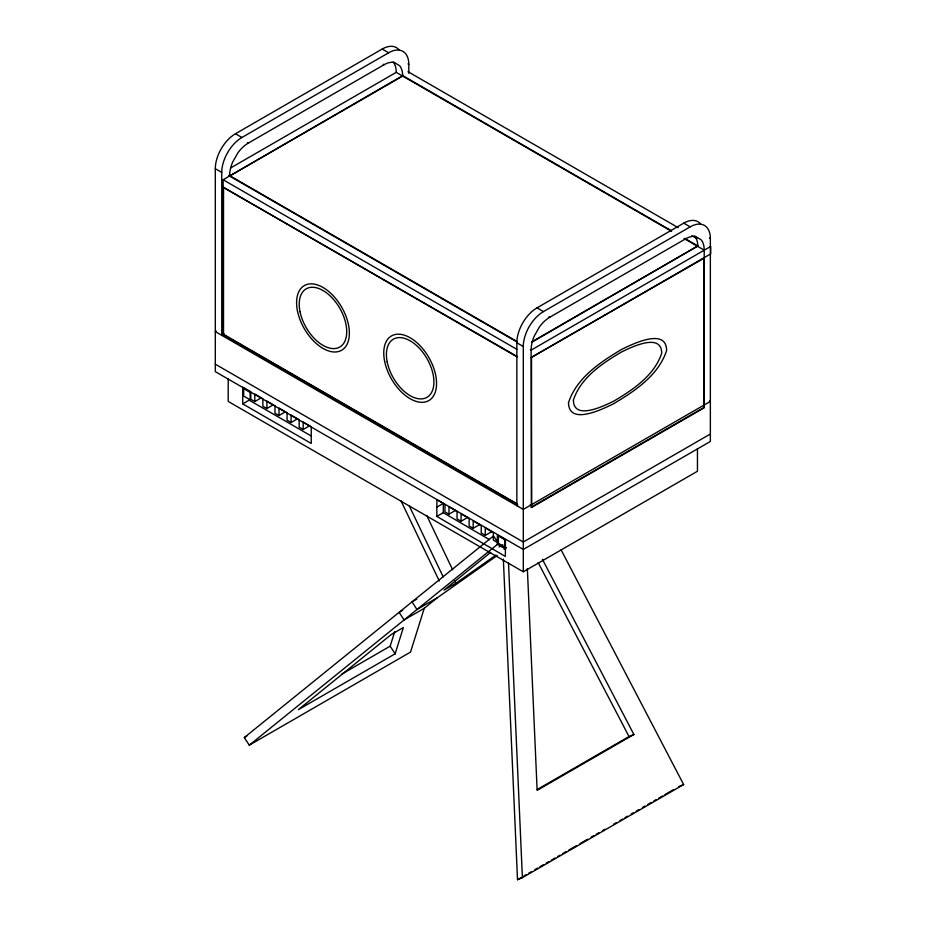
<?xml version="1.0" encoding="UTF-8"?>
<svg xmlns="http://www.w3.org/2000/svg" width="926" height="926" viewBox="0 0 926 926"><rect width="100%" height="100%" fill="white"/><g stroke="black" fill="none" stroke-linecap="round" stroke-linejoin="round"><path stroke-width="1.39" d="M448.971 514.185L449.006 506.753L457.074 511.465L457.039 518.896L461.067 521.245L461.102 513.826L469.169 518.537L469.123 525.956L473.163 528.318L473.198 520.887L481.265 525.598L481.219 533.029L485.247 535.378L485.293 527.959L493.35 532.67L493.315 540.09L497.343 542.451L497.389 535.02L505.446 539.731L505.365 556.445L436.829 516.395L436.922 499.693L444.978 504.404L444.943 511.823L448.971 514.185L455.418 510.457M436.829 516.395L443.276 512.668L443.322 503.385L436.875 507.112M341.798 674.105L390.17 646.174L394.696 631.729M395.136 653.802L403.354 627.539L391.258 634.518L298.38 709.663L395.136 653.802L390.17 646.174M497.216 555.531L437.13 597.872L424.235 608.313L410.531 652.089L249.279 745.187L244.325 737.559L493.546 535.923L498.501 543.55L249.279 745.187M490.699 552.347L444.005 590.128L456.101 583.149L495.942 555.068M504.149 549.292L506.499 547.636M517.831 505.133L516.847 505.7L516.847 342.77A28.509 16.46 -60 0 1 537.011 307.86L683.747 223.143L690.194 226.858A28.509 16.46 -60 0 1 710.358 238.503L710.358 441.459L523.294 549.454L215.307 371.639L215.307 168.682A28.509 16.46 -60 0 1 235.459 133.761L382.207 49.043A28.509 16.46 -60 0 1 399.071 49.842M224.196 333.916L221.754 335.328L221.754 172.398A28.509 16.46 -60 0 1 241.917 137.488L388.654 52.77A28.509 16.46 -60 0 1 408.806 64.403L408.806 73.316M671.535 230.829L402.706 75.608L229.579 176.033A27.595 15.939 -60 0 1 232.611 162.177L238.028 152.651A25.893 14.955 -60 0 1 248.237 143.148L384.047 64.739A25.893 14.955 -60 0 1 394.256 62.459L399.662 65.734A27.595 15.939 -60 0 1 402.694 76.082L223.131 179.76L223.131 334.529L516.974 504.184M230.597 167.988L396.247 72.355L671.547 231.292M517.368 356.614L223.131 187.202L516.974 356.857M216.279 331.033L215.307 331.601L523.294 509.416L710.358 401.421L709.548 400.958M242.716 387.126L242.716 403.886L249.163 400.159L311.472 436.134M243.874 387.797L250.784 391.779L250.784 399.233L254.812 401.56L261.259 397.833M254.812 401.56L254.812 394.106L262.868 398.77L262.868 406.213L266.908 408.54L273.355 404.812M266.908 408.54L266.908 401.097L274.964 405.75L274.964 413.193L279.004 415.519L285.451 411.804M279.004 415.519L279.004 408.077L287.06 412.73L287.06 420.173L291.088 422.511L297.547 418.784M291.088 422.511L291.088 415.056L299.156 419.709L299.156 427.164L303.184 429.49L309.631 425.763M697.452 448.554L697.452 471.253L523.294 571.793L523.294 346.498A28.509 16.46 -60 0 1 543.458 311.587L690.194 226.858M531.119 507.24L703.899 407.486L704.304 258.053L704.304 407.718L531.524 507.471L531.119 350.132A27.595 15.939 -60 0 1 534.152 336.265L539.569 326.739A25.893 14.955 -60 0 1 549.778 317.236L685.587 238.839A25.893 14.955 -60 0 1 695.796 236.547L701.202 239.834A27.595 15.939 -60 0 1 704.235 250.182L703.841 404.72M532.137 341.625L697.799 245.98L684.777 238.364M532.137 342.088L697.799 245.98M530.309 349.658L531.119 350.132L710.693 246.455L710.693 253.898L531.119 357.575L704.304 258.053M461.067 521.245L467.514 517.518M473.163 528.318L479.61 524.591M485.247 535.378L491.706 531.663M499.137 546.953L502.876 544.801M416.758 599.145L412.024 601.877L416.978 609.505L437.13 597.872M402.683 610.269L399.118 612.317L404.072 619.945L424.235 608.313M710.358 434.016L523.294 542.011L215.307 364.184M244.325 737.559L246.825 736.112M537.219 789.531L629.009 736.54L633.893 734.492L542.393 559.281M633.893 734.492L537.138 790.353L527.345 568.506M503.35 559.107L517.507 879.7L521.257 877.535M523.757 876.089L526.257 874.653M528.758 873.206L531.258 871.76M535.008 869.595L537.508 868.148M540.008 866.713L543.759 864.548M546.259 863.101L548.759 861.655M551.259 860.219L555.01 858.055M557.51 856.608L560.01 855.161M562.51 853.714L566.249 851.55M568.749 850.114L576.25 845.785M580 843.621L587.501 839.28M591.251 837.116L593.751 835.68M596.251 834.233L598.752 832.787M602.502 830.622L605.002 829.187M613.753 824.128L616.253 822.682M620.003 820.517L622.503 819.082M625.004 817.635L627.504 816.188M631.254 814.023L633.754 812.577M636.255 811.141L638.755 809.694M642.505 807.53L645.005 806.083M647.505 804.648L651.256 802.483M653.756 801.036L656.256 799.589M658.756 798.154L662.507 795.978M665.007 794.543L673.758 789.484M517.507 879.7L522.391 877.651L683.643 784.553L561.087 549.847M678.758 786.602L683.643 784.553M382.207 49.043L388.654 52.77M408.007 63.94L408.806 64.403M709.548 238.04L710.358 238.503M408.007 71.696L678.179 227.669M691.93 235.621L696.931 238.503M383.237 64.276L384.047 64.739M684.036 238.503L704.246 250.17M235.459 133.761L241.917 137.488M537.011 307.86L543.458 311.587M247.427 142.685L248.237 143.148M548.968 316.785L549.778 317.248M229.579 175.57L517.171 341.601M228.768 175.57L517.171 342.076M215.307 168.682L221.754 172.398M516.847 342.77L523.294 346.498M223.131 179.76L516.974 349.403M530.309 504.438L531.119 504.901M517.368 503.952L223.525 334.298L223.525 186.971M310.094 426.029L303.184 422.036L303.184 429.49M242.716 403.886L311.252 443.45L311.252 426.689M523.294 571.793L228.201 401.433L228.201 378.734M443.276 512.668L489.379 539.615M496.857 543.979L505.584 549.072M454.689 580.961L456.101 583.149M538.18 562.603L629.009 736.54M426.678 515.4L452.652 569.768M409.188 505.689L443.195 576.886M400.958 500.758L439.306 581.019M508.49 562.834L522.391 877.651M531.524 357.806L531.524 507.471M393.214 62.007A27.595 15.939 -60 0 1 396.247 72.355M683.747 223.143A28.509 16.46 -60 0 1 700.612 223.942M694.755 236.095A27.595 15.939 -60 0 1 697.787 246.455M568.495 402.683C568.749 425.891 602.467 409.142 613.139 403.979C634.646 391.258 658.548 375.389 666.627 350.514C666.373 327.306 632.655 344.055 621.983 349.218C600.476 361.939 576.574 377.808 568.495 402.683M573.402 400.078C573.622 420.96 603.983 405.889 613.579 401.247C632.933 389.788 654.45 375.505 661.72 353.119C661.488 332.237 631.138 347.308 621.543 351.961C602.189 363.409 580.671 377.692 573.402 400.078M250.136 392.392L243.688 388.665L243.688 396.12L250.136 399.835L250.136 392.392M504.82 539.626L498.373 535.899L498.373 543.342L504.82 547.069L504.82 539.626M384.637 361.314A37.329 21.553 60 0 0 428.761 400.622A37.329 21.553 60 0 0 417.07 342.828A37.329 21.553 60 0 0 384.637 361.314M387.195 362.008A33.602 19.4 60 0 0 426.898 397.381A33.602 19.4 60 0 0 416.387 345.375A33.602 19.4 60 0 0 387.195 362.008M297.466 310.986A37.329 21.553 60 0 0 341.59 350.283A37.329 21.553 60 0 0 329.899 292.5A37.329 21.553 60 0 0 297.466 310.986M300.012 311.68A33.602 19.4 60 0 0 339.726 347.053A33.602 19.4 60 0 0 329.205 295.047A33.602 19.4 60 0 0 300.012 311.68"/></g></svg>
